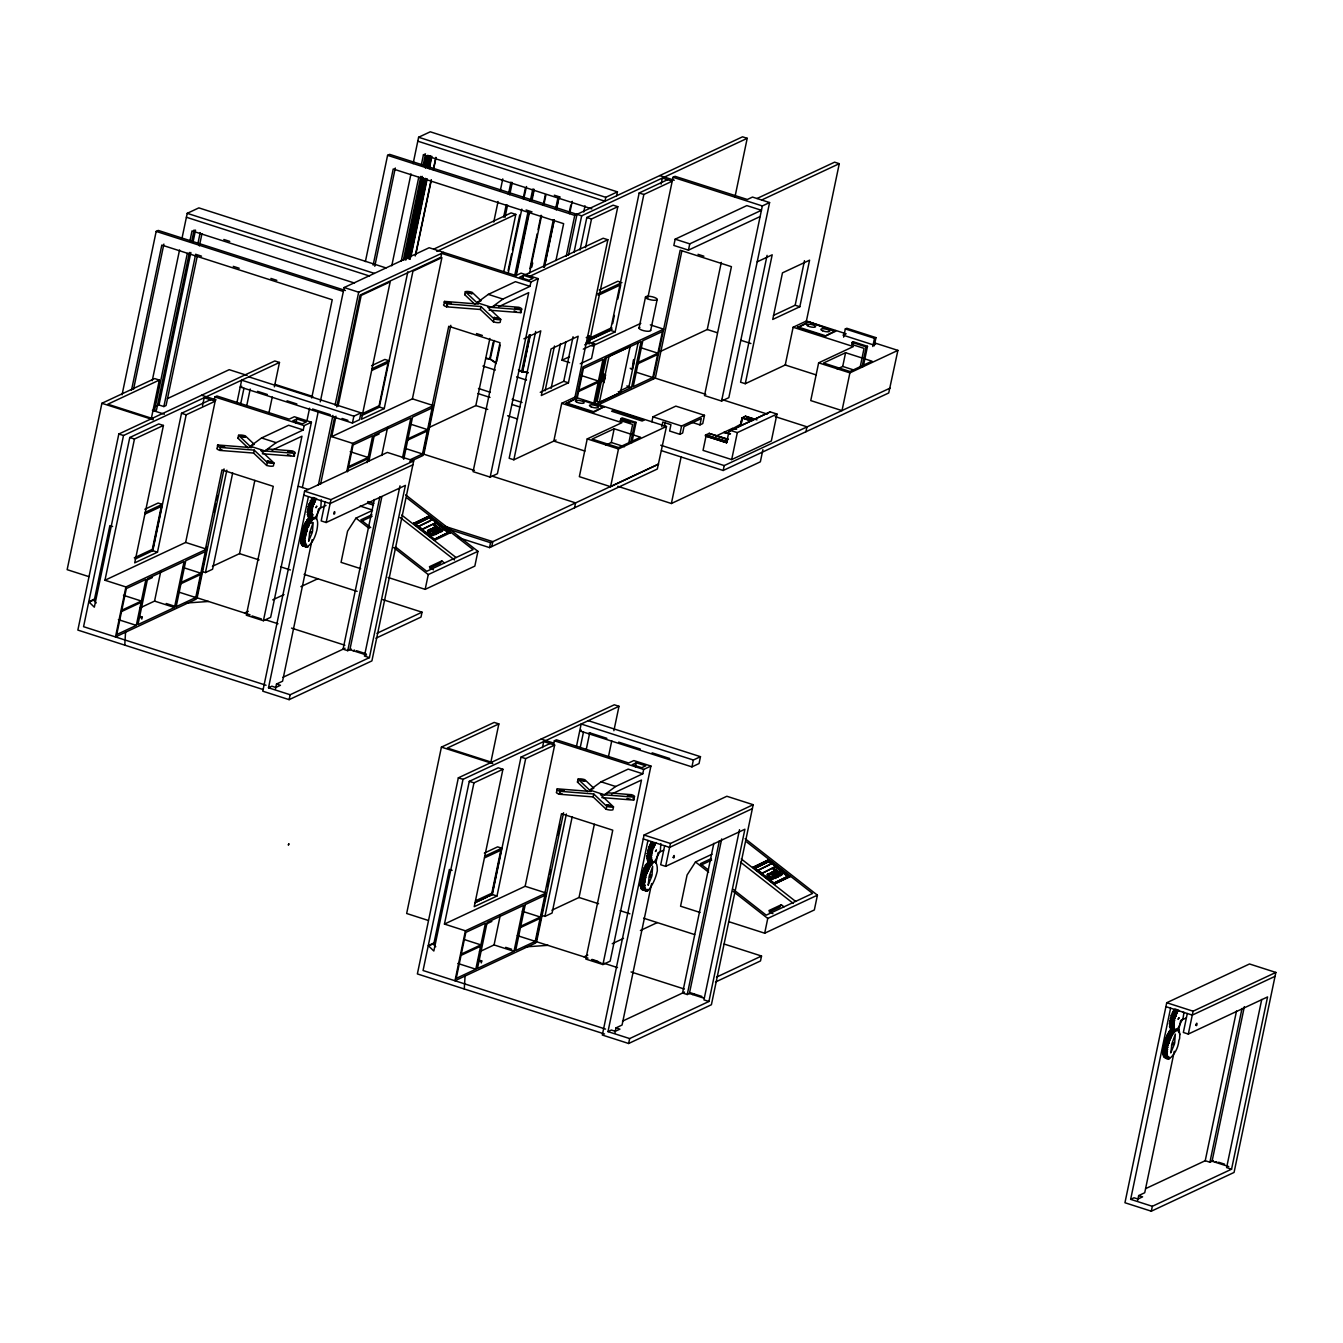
<?xml version="1.0" encoding="UTF-8"?>
<svg xmlns="http://www.w3.org/2000/svg" width="1343" height="1343" viewBox="0 0 1343 1343"><rect width="100%" height="100%" fill="white"/><g stroke="black" fill="none" stroke-linecap="round" stroke-linejoin="round"><path stroke-width="1.5" d="M305.667 523.703C301.621 519.204 320.641 526.809 306.959 519.926L306.456 522.326L305.885 521.621M303.048 529.965L300.597 538.929L304.341 540.138L306.792 531.173L302.662 528.924L304.743 523.77L309.175 525.298L309.629 522.83M645.16 867.544C644.674 863.549 651.708 866.319 648.904 868.703C643.482 869.039 643.146 866.101 648.904 868.703M1167.42 1051.267L1163.676 1050.058L1162.753 1052.576L1166.496 1053.768L1167.218 1046.617L1168.947 1042.722L1164.817 1040.472L1168.057 1033.17L1172.355 1035.084M1166.798 1035.554L1171.348 1036.846L1171.684 1034.58M308.269 512.606L307.396 514.638C322.438 515.964 302.679 512.825 308.319 510.558L308.302 506.563L311.492 500.335C310.451 495.047 316.998 502.5 316.562 498.656L312.818 497.464M309.713 503.256L313.893 504.431L315.538 499.395M651.506 857.086C644.741 852.016 647.444 863.532 651.053 858.647C653.588 855.81 643.935 858.227 647.83 854.4L648.669 847.618L651.288 842.027L652.161 842.363M649.223 847.097L653.386 848.256L656.056 842.497M1170.441 1024.155L1169.585 1026.371L1173.329 1027.563L1174.168 1024.793L1169.501 1023.853L1171.415 1015.073L1173.95 1009.735L1174.47 1010.557M1171.885 1014.804L1176.048 1015.98L1176.35 1013.428L1177.693 1010.943L1178.55 1011.279L1178.718 1010.221L1174.974 1009.013M640.091 884.869L641.064 884.063L644.808 885.272L643.834 886.061L640.091 884.869L640.812 877.701L642.239 872.514L646.906 873.286L648.686 869.139M640.074 884.668C645.412 888.159 646.285 881.612 640.124 882.552M309.528 518.751L309.461 517.105L308.756 519.338C316.797 520.715 314.766 515.359 317.015 519.741C317.821 521.487 317.938 524.76 316.881 530.166C313.859 542.673 308.739 546.081 306.254 547.071C301.856 544.872 300.043 543.076 305.499 546.467L306.489 544.754L306.254 547.071M1171.684 1030.316C1170.844 1025.313 1176.586 1033.455 1175.981 1030.249C1176.938 1027.664 1175.981 1033.489 1177.509 1028.889C1176.753 1034.295 1179.758 1025.867 1178.65 1032.112C1180.581 1029.779 1178.432 1035 1180.262 1034.076C1178.919 1036.846 1180.547 1037.4 1178.885 1040.456C1177.912 1051.317 1171.297 1057.21 1169.333 1058.771L1164.599 1057.377L1164.918 1055.111L1163.928 1056.823C1171.247 1063.303 1169.434 1053.667 1167.671 1058.015L1163.861 1056.74L1164.465 1054.54M303.686 526.154L308.252 527.295L309.175 525.298M643.163 872.077L644.136 867.847M1166.278 1037.551L1170.408 1038.861L1171.348 1036.846M310.569 532.667L311.475 531.778M643.851 883.979L644.875 881.612L640.359 880.202M1163.676 1050.058C1162.92 1049.118 1163.592 1044.518 1165.204 1041.513M1173.832 1043.393L1172.875 1044.77L1173.346 1043.075M311.072 513.731L312.147 511.079L307.614 509.803M650.583 857.573L651.64 854.92L647.158 853.393M1173.245 1025.28L1174.302 1022.627L1169.82 1021.1M649.173 860.611L649.24 862.458M641.803 886.833L641.199 889.016L647.611 890.795C647.057 888.378 647.611 889.486 645.681 890.862C645.16 888.713 646.302 887.656 644.422 889.284C639.402 887.807 639.201 883.862 644.69 888.076L644.422 889.284M1165.59 1056.605L1165.506 1057.579L1166.043 1056.588M650.969 865.563L647.225 864.372L647.679 862.206C659.447 868.132 644.254 862.391 645.395 865.463M649.928 867.024L650.331 864.791M1169.249 1031.306C1179.07 1038.391 1168.376 1026.069 1168.611 1033.875M1172.573 1034.731L1172.993 1032.515M430.247 531.492C425.295 530.552 434.142 537.972 433.739 532.97L434.83 533.826L433.134 535.521A2.904 1.108 32.8 0 1 431.573 535.034L427.913 532.181A2.955 1.125 32.8 0 1 427.494 531.106L427.628 530.871A4.113 1.561 32.8 0 1 428.467 530.569L430.264 531.475C433.856 526.809 431.623 531.627 433.201 533.473A2.552 0.974 32.8 0 0 434.427 534.212L434.796 534.38A2.266 0.856 32.8 0 0 435.938 534.48L436.66 532.6C439.228 534.128 430.918 525.214 429.491 530.25L430.465 531.022M434.83 533.826L433.671 534.699A2.904 1.108 32.8 0 1 432.093 534.229L428.434 531.358A2.955 1.125 32.8 0 1 428.031 530.3L428.148 530.049A4.113 1.561 32.8 0 1 428.988 529.763L431.456 529.545L437.247 533.658L437.768 532.852M774.34 877.65L772.645 879.363A2.904 1.108 32.8 0 1 771.067 878.876L767.407 876.022A2.955 1.125 32.8 0 1 767.004 874.948L767.122 874.713A4.113 1.561 32.8 0 1 767.978 874.411L770.278 874.511L768.498 873.605A4.113 1.561 32.8 0 0 767.659 873.89L767.541 874.142A2.955 1.125 32.8 0 0 767.944 875.2L772.04 878.641L773.249 876.811L774.911 877.382L773.232 875.384L772.611 876.425L774.424 877.6L773.182 878.54A2.904 1.108 32.8 0 1 771.604 878.07C764.285 875.837 773.753 869.29 772.712 877.298A2.552 0.974 32.8 0 0 773.921 878.053L774.307 878.221A2.266 0.856 32.8 0 0 775.448 878.322L776.17 876.442C774.861 866.554 762.505 878.087 773.215 876.828M310.753 532.718L310.871 531.66M308.235 506.815L311.979 508.007L312.147 511.079M642.508 888.814C641.753 887.689 640.258 889.1 646.688 891.047M312.751 519.472L308.168 518.364L307.715 520.53L311.458 521.739C312.298 517.173 313.171 523.216 308.756 519.338M1170.055 1031.004L1169.871 1032.079L1173.614 1033.287L1174.185 1030.988L1170.324 1029.913L1170.055 1031.004L1173.799 1032.196M644.875 881.612L645.211 879.497L641.064 878.238M309.125 516.652L308.638 517.491L308.772 516.4L312.516 517.592C313.439 518.314 316.041 518.096 317.653 513.043L320.843 506.815L321.346 499.781M648.635 860.494L648.149 861.333L648.266 860.225L652.01 861.434C655.35 861.837 657.449 862.021 657.331 870.835C655.099 881.025 650.499 888.277 647.611 890.795M1174.554 1030.249L1170.727 1028.99L1170.928 1027.949L1174.672 1029.141C1175.595 1029.863 1178.214 1029.645 1179.809 1024.591L1183.065 1018.112L1183.972 1012.404L1183.032 1012.32M151.239 418.915L159.347 380.069L154.68 378.575L101.9 403.286L67.15 569.667L88.873 576.634M122.045 394.808L156.174 231.399L158.256 230.425L345.42 290.491M274.375 386.868L279.478 362.459L274.795 360.965L118.822 434.007L77.86 630.085L263.043 689.513M131.463 390.343L161.815 245.064L332.225 299.741L311.71 397.964M279.478 362.459L123.506 435.501L83.568 626.694L266.048 685.249M133.528 389.386L163.88 244.09M163.426 425.446L134.451 439.01L104.955 580.243L185.653 542.438L215.149 401.221L186.173 414.786L157.484 552.174L134.72 562.835L163.426 425.446L158.743 423.952L129.767 437.516L94.329 607.187L88.772 601.782L94.396 599.146M152.246 380.657L179.559 249.932M182.128 237.677L187.214 213.336L198.865 207.88L386.029 267.928M187.315 253.424L154.411 410.992L156.476 410.018L189.397 252.45M189.883 241.152L192.015 230.912L354.518 283.054M191.529 242.227L194.097 229.938M190.857 252.467L158.994 404.998L156.023 406.392M192.989 242.294L195.541 230.089M206.604 549.169L125.906 586.958L115.481 636.935L196.179 599.129L206.604 549.169L185.653 542.438M157.886 404.646L163.863 406.56L195.49 255.136M198.059 242.848L200.191 232.624M197.27 256.144L166.062 405.536L163.863 406.56M199.402 245.92L201.97 233.648M124.765 645.144L125.57 631.999M136.298 625.385L145.917 579.387L126.343 588.553L116.723 634.551L136.298 625.385L118.369 619.627M152.498 550.915L162.234 504.347L158.105 503.037L144.843 509.249M135.156 559.041L152.8 550.68L181.506 413.291L210.465 399.727M141.804 619.106L142.224 617.125L138.749 616.001M139.957 607.943L154.563 601.093L160.824 571.111M202.508 405.855L204.203 397.713L215.149 401.221M214.041 400.869L214.863 396.94L216.928 395.984L289.165 419.15L294.335 416.733L311.408 422.222L270.648 617.327L263.413 620.718L246.323 615.228L273.267 486.334L221.981 469.882L205.311 549.673M174.489 607.489L184.092 561.508L147.596 578.598L137.976 624.596L174.489 607.489L154.563 601.093M176.168 606.7L185.77 560.719L205.361 551.553L195.742 597.534L176.168 606.7L166.196 603.511M248.086 447.857L237.929 438.238L238.55 435.3L251.594 447.655L217.851 444.986L217.23 447.941A5.221 1.461 11.8 0 0 219.849 450.409L253.592 453.061L266.636 465.417A5.221 1.461 11.8 0 0 273.384 465.954L274.006 463.016L260.945 450.66L294.688 453.33L294.083 456.267L262.321 453.749M219.849 450.409L220.47 447.471A5.221 1.461 11.8 0 1 217.851 444.986M205.983 550.882L206.839 546.786M214.125 511.968L215.837 503.776M216.693 499.68L217.549 495.584M236.788 403.42L241.656 380.17L353.864 416.179L360.982 412.838L359.538 419.704L352.42 423.045L240.212 387.036L241.807 386.297M224.063 468.908L197.136 597.803L195.054 598.777M201.719 571.363L205.462 572.554L226.849 470.151M240.531 404.612L243.956 388.228M232.675 472.971L212.58 569.231L205.462 572.554M246.793 405.385L250.218 389M253.592 453.061L254.196 450.123L220.47 447.471M212.446 566.326L239.541 553.635L254.834 480.425M268.852 413.308L272.26 397.041M266.636 465.417L267.257 462.479L254.196 450.123M295.947 423.062L296.803 418.949L306.254 421.987L302.242 423.868L292.791 420.829L296.803 418.949M263.413 620.718L301.957 436.223L272.075 450.224M303.266 429.945L288.661 425.261L261.549 437.969L250.268 446.245L264.873 450.929L276.138 442.653L303.266 429.945L304.173 425.613L311.408 422.222M307.01 420.477L309.578 408.205M302.376 487.543L318.173 411.965M320.289 401.826L344.161 287.536L429.156 247.733L515.913 275.567L521.084 273.149L538.174 278.622L497.414 473.726L490.161 477.118L473.089 471.645L500.016 342.734L448.747 326.282L431.64 408.138M304.576 491.185L262.792 691.192L289.131 699.653L371.91 660.89L413.694 460.884L387.338 452.423L304.576 491.185L330.915 499.646L413.694 460.884M325.14 501.963L321.178 520.916L326.148 522.511L405.385 485.394L369.409 657.634L290.155 694.751L268.499 687.784L308.437 496.608M275.483 688.942L276.507 684.04L282.567 681.203L312.113 539.718M318.341 485.243L332.93 415.423M335.078 405.15L358.682 292.203L443.677 252.383M365.397 261.549L387.59 155.335L389.655 154.361L581.67 215.837L747.212 138.312L734.89 197.303M320.574 484.219L334.608 417.102M336.724 406.929L360.092 295.074L440.974 257.184L441.612 253.357L530.921 282.013L538.174 278.622M409.783 461.69L422.927 455.546L433.369 405.586L352.672 443.375L331.704 436.643L335.985 416.179M338.117 405.939L361.2 295.426L390.175 281.862L361.468 419.251L384.232 408.591L412.939 271.202L441.897 257.638L412.402 398.854L331.704 436.643M316.394 519.221L318.543 508.963L325.996 505.472M373.136 265.159L393.23 168.983L563.64 223.677L555.952 260.508M374.781 266.25L395.295 168.009M289.131 699.653L290.155 694.751M326.148 522.511L330.915 499.646M352.42 423.045L353.864 416.179M346.813 471.359L352.672 443.375M347.484 471.796L353.091 444.969L372.666 435.804L367.059 462.63M391.77 265.78L410.975 173.868M413.107 163.645L418.613 137.255L430.264 131.799L617.444 191.864L616.622 195.776M401.204 261.247L418.731 177.343M421.299 165.071L423.431 154.831L425.513 153.874M403.269 260.273L420.812 176.386M422.944 166.146L425.076 155.922M404.847 259.77L422.273 176.386M424.405 166.213L426.52 156.04M405.871 260.072L423.028 177.931M425.177 167.674L427.745 155.352M406.644 258.125L423.381 178.048M425.513 167.774L428.098 155.452M408.054 258.578L424.791 178.501M427.359 166.179L429.508 155.922M408.406 258.695L425.127 178.619M427.712 166.297L429.844 156.023M408.86 258.477L425.597 178.401M427.745 168.127L430.314 155.805M409.783 259.132L426.503 179.055M429.088 166.733L431.237 156.459M409.984 259.199L426.721 179.123M429.29 166.801L431.439 156.527M379.263 407.332L407.836 271.756M410.874 256.933L427.175 178.904M429.307 168.647L431.892 156.325M368.922 461.002L374.344 435.014L410.857 417.925L402.497 457.913M415.239 255.993L431.12 180.012M433.269 169.738L435.837 157.433M415.877 253.995L431.321 180.08M433.47 169.806L436.039 157.5M381.731 455.512L387.573 427.51M374.328 499.495L343.069 649.173L347.736 650.683L351.262 649.038M347.736 650.683L379.868 496.893M381.765 497.128L349.885 649.676L366.605 655.031M403.723 459.289L412.536 417.136L432.11 407.97L422.508 453.951L410.051 459.793M399.996 485.847L364.44 656.039L369.409 657.634M474.834 304.257L464.678 294.654L465.299 291.716L478.343 304.072L444.6 301.403L443.996 304.341A5.221 1.461 11.8 0 0 446.598 306.825L480.341 309.478L493.401 321.833A5.221 1.461 11.8 0 0 500.15 322.37L500.754 319.416L487.71 307.077L521.453 309.729L520.832 312.667L489.07 310.166M446.598 306.825L447.219 303.871A5.221 1.461 11.8 0 1 444.6 301.403M450.812 325.325L423.884 454.219L421.82 455.193M493.754 222.031L498.052 201.484M500.184 191.226L502.769 178.904M480.341 309.478L480.962 306.54L447.219 303.871M388.009 577.44L425.177 589.359L428.266 574.586L477.923 551.335L405.653 494.862M503.675 216.962L506.261 204.64M508.409 194.382L510.978 182.06M382.688 599.582L422.021 612.19L420.997 617.092L375.939 638.194M504.985 217.381L507.57 205.059M509.719 194.802L512.287 182.48M428.618 427.695L475.842 405.569L489.876 338.453M493.401 321.833L494.006 318.895L480.962 306.54M503.894 271.336L515.796 214.393L511.112 212.882L433.99 249.009M495.584 362.526L489.708 358.766L493.133 342.331M508.141 270.463L511.582 254.028M512.438 249.932L519.724 215.014M523.166 198.596L525.314 188.322M496.322 363.584L490.229 359.135L494.358 340.534M508.242 272.898L521.806 209.122M523.686 198.982L526.523 186.526M496.742 361.536L500.184 345.117M514.755 275.298L528.068 211.64M530.2 201.366L532.785 189.061M515.712 275.416L529.008 211.758M531.156 201.484L533.725 189.162M516.232 275.768L529.528 212.11M532.113 199.788L534.245 189.531M522.696 279.462L523.552 275.365L533.003 278.387L528.991 280.267L519.54 277.246L523.552 275.365M529.897 268.684L537.2 233.766M538.056 229.67L541.061 215.283M543.193 205.026L545.342 194.752M529.595 273.082L541.598 215.585M543.747 205.328L545.896 195.054M531.828 267.106L532.701 262.993M490.161 477.118L528.706 292.64L498.824 306.624M530.015 286.361L515.427 281.677L488.298 294.386L477.034 302.662L491.622 307.346L502.903 299.069L530.015 286.361L530.921 282.013M477.923 551.335L474.834 566.108L425.177 589.359M490.749 762.74L498.857 723.911L494.174 722.416L441.411 747.128L406.66 913.492L428.367 920.475M528.286 372.733L521.604 371.709L529.31 334.743M543.479 266.988L553.333 219.748M555.482 209.491L558.067 197.169M522.343 371.944L530.065 334.978M544.217 267.223L554.088 220M556.237 209.726L558.806 197.404M528.168 372.531L522.595 371.826L530.317 334.877M544.469 267.106L554.34 219.883M556.472 209.609L559.057 197.287M457.678 537.385L489.54 547.608L490.564 542.706L658.339 464.124M535.672 331.436L509.165 458.282L513.849 459.793L556.069 440.017M491.773 546.551L492.797 541.649L445.171 526.372M513.849 459.793L540.776 330.882L523.921 338.789M569.063 213.319L570.775 205.11M569.65 213.638L572.219 201.316M566.226 256.244L574.754 215.384L742.528 136.818L747.212 138.312M613.885 730.71L618.989 706.3L614.305 704.79L458.332 777.849L417.371 973.927L604.535 1033.992M568.458 255.187L576.986 214.343M618.989 706.3L463.016 779.343L423.062 970.519L605.559 1029.091M545.124 390.746L554.474 346.007M574.015 252.45L581.67 215.837M583.735 211.976L585.028 205.815M551.134 388.345L560.484 343.59M580.025 250.033L586.824 217.499L613.13 205.177L617.814 206.688L589.107 344.06M502.92 769.287L473.961 782.851L444.449 924.068L525.147 886.279L554.659 745.063L525.684 758.627L496.994 896.016L474.23 906.676L502.92 769.287L498.253 767.793L469.278 781.357L433.839 951.029L428.266 945.623L433.907 942.987M569.633 362.66L562.012 360.209L565.856 341.793M585.514 247.649L591.508 218.993L617.814 206.688M540.255 392.307L563.758 381.311L573.058 336.757M489.54 547.608L657.315 469.026L666.481 426.47L574.972 397.108L561.71 403.32L553.82 441.075L584.91 451.047M617.444 191.864L605.777 197.32L604.971 201.232L417.807 141.183M568.425 382.805L578.161 336.237L551.05 348.928L541.33 395.497L568.425 382.805L563.758 381.311M566.108 403.706L577.037 397.881L566.108 403.706L593.354 412.435L604.266 406.627L593.505 411.663L566.276 402.917M574.821 397.881L607.859 239.742L603.175 238.248L525.583 274.593M584.692 344.866L587.798 343.405L589.308 336.153L587.63 335.616M576.281 398.921L582.963 366.941L663.66 329.153L650.331 324.872M546.114 893.011L465.417 930.8L454.975 980.759L535.672 942.971L546.114 893.011L525.147 886.279M577.389 397.276L583.399 368.536L602.973 359.37L593.757 403.437M587.865 341.693L594.596 343.842L591.541 358.463L580.243 363.752M464.275 988.985L465.081 975.841M475.808 969.21L485.427 923.229L465.836 932.395L456.234 978.392L475.808 969.21L457.879 963.451M484.336 853.09L497.615 846.862L501.745 848.188L492.008 894.757L489.104 896.117M561.71 403.32L621.96 422.659L587.227 438.909L579.353 476.664L610.595 486.686L658.59 464.208M475.237 902.513L492.31 894.505L521 757.133L549.975 743.569M588.15 340.82L610.477 330.361L639.167 192.989L667.521 179.71M612.677 323.613L614.372 315.437M617.797 299.069L620.785 284.75L598.155 295.359M574.552 507.788L575.576 502.886L492.26 476.161M606.365 357.54L597.165 401.523L599.431 402.262L620.533 392.374L630.152 346.393L609.034 356.264L599.431 402.262M602.99 377.736L603.813 373.807L602.184 381.647M481.314 962.948L481.734 960.95L478.259 959.842M590.97 343.187L615.161 331.872L643.851 194.483L672.205 181.204L662.368 178.048L661.092 184.142M479.468 951.784L494.073 944.935L500.335 914.952M542.438 747.648L543.714 741.554L554.659 745.063M605.794 445.087L611.3 442.502L614.171 428.786L640.561 437.247L630.119 442.132L631.848 442.686L666.481 426.47M639.016 328.078L645.496 297.088M614.171 428.786L592.145 439.094L618.535 447.555L628.826 442.754L632.637 424.455L620.298 420.493L622.01 417.874L636.078 422.39L631.848 442.686M553.551 744.71L554.357 740.782L556.438 739.808L628.675 762.992L633.846 760.574L650.919 766.047L610.158 961.152L602.923 964.543L585.833 959.07L612.761 830.175L561.492 813.724L544.402 895.563M632.318 368.922C634.484 345.604 634.769 373.874 630.203 368.234M638.143 342.65L628.96 386.65L620.097 390.796M647.83 297.861L673.028 177.276L675.093 176.319L747.329 199.486L752.5 197.068L769.589 202.558L728.829 397.662L721.577 401.053L704.504 395.564L731.431 266.669L680.162 250.218L653.235 379.112M610.595 486.686L618.485 448.948L630.538 443.291L634.786 422.995L636.078 422.39M631.546 387.472L641.148 341.491L604.652 358.581L595.033 404.579L631.546 387.472L626.845 385.961M514 951.331L523.602 905.35L487.106 922.44L477.487 968.437L514 951.331L494.073 944.935M650.683 330.428L657.163 299.439M587.579 791.698L577.44 782.079L578.044 779.141L591.105 791.497L557.362 788.828L556.741 791.782A5.221 1.461 11.8 0 0 559.36 794.25L593.102 796.903L606.146 809.258A5.221 1.461 11.8 0 0 612.895 809.795L613.516 806.858L600.455 794.502L634.198 797.154L633.594 800.109L601.832 797.591M675.16 239.172L689.765 243.855L761.431 210.28L746.842 205.597L675.16 239.172L673.85 245.45L688.455 250.134L760.121 216.559M559.36 794.25L559.964 791.312A5.221 1.461 11.8 0 1 557.362 788.828M652.799 377.517L662.418 331.536L642.827 340.702L633.224 386.683L652.799 377.517L636.851 372.397M547.205 886.514L548.918 878.322M549.774 874.243L550.63 870.146M557.899 835.329L560.048 825.089M576.298 747.262L581.166 724.011L693.357 760.02L700.475 756.68L699.048 763.546L691.93 766.887L579.723 730.877L581.318 730.139M563.556 812.75L536.629 941.644L534.564 942.618M681.791 251.292L655.3 378.138L598.827 404.596M541.212 915.187L544.956 916.396L566.36 813.992M580.042 748.454L583.466 732.069M651.892 421.803L652.933 416.834L675.831 406.123L704.487 415.306L702.758 423.582L699.972 424.892L691.427 422.155M688.455 250.134L689.765 243.855M572.185 816.813L552.074 913.055L544.956 916.396M586.303 749.226L589.728 732.842M661.78 426.805L662.77 422.055L670.946 424.69L669.62 431.019L679.86 434.309L682.664 433L683.99 426.654L701.281 418.563L699.972 424.892M664.248 427.091L665.238 422.34M593.102 796.903L593.707 793.965L559.964 791.312M551.956 910.168L579.034 897.477L594.345 824.266M608.362 757.15L611.753 740.866M679.86 434.309L681.589 426.033L704.487 415.306M606.146 809.258L606.767 806.32L593.707 793.965M660.034 351.631L707.257 329.505L721.292 262.389M617.797 486.3L671.382 503.507L681.136 456.838M635.44 766.887L636.313 762.79L645.765 765.812L641.753 767.692L632.284 764.671L636.313 762.79M705.293 435.804L705.881 434.763L726.865 441.494L726.597 442.77L705.612 436.039L726.529 442.619M706.015 436.173L703.044 450.375L731.683 459.575L771.335 441.008L776.959 414.047L770.227 411.881L730.592 430.448L728.98 431.405L726.597 442.77M602.923 964.543L641.467 780.065L611.585 794.049M642.777 773.786L628.171 769.103L601.043 781.811L589.778 790.087L604.384 794.771L615.648 786.494L642.777 773.786L643.683 769.438L650.919 766.047M721.577 401.053L762.337 205.949L769.589 202.558M644.086 835.027L602.302 1035.033L628.642 1043.494L711.404 1004.732L753.188 804.709L726.848 796.265L644.086 835.027L670.426 843.471L753.188 804.709M767.088 255.355L740.581 382.218L745.264 383.712L785.655 364.792M661.461 450.677L723.189 470.486L724.213 465.585L890.006 388.144M664.651 845.805L660.689 864.758L665.641 866.353L744.895 829.235L708.919 1001.475L629.666 1038.575L607.993 1031.625L647.947 840.449M745.264 383.712L772.191 254.817L757.2 261.835M731.683 459.575L737.324 432.614L776.959 414.047M645.211 879.497L645.681 877.281L641.601 875.837M740.379 424.959L742.175 417.774L751.711 420.829M740.513 425.093L742.175 417.774M741.118 424.657L741.924 420.795M614.976 1032.784L616.001 1027.882L622.061 1025.045L651.624 883.56M756.982 419.872L745.55 416.196L742.024 418.596M655.904 863.062L658.053 852.805L663.643 850.186M628.642 1043.494L629.666 1038.575M665.641 866.353L670.426 843.471M691.93 766.887L693.357 760.02M762.908 449.653L760.356 461.824L671.382 503.507M773.484 315.387L795.174 305.23L804.474 260.693M846.174 333.803L806.388 321.027L793.125 327.239L785.235 364.994L816.326 374.966M799.84 306.741L809.577 260.173L782.465 272.864L772.745 319.433L799.84 306.741L795.174 305.23M797.524 327.625L808.452 321.8L835.514 331.335L824.753 336.371L797.524 327.625L806.488 323.428M806.236 321.816L839.274 163.678L834.591 162.167L756.999 198.512M808.452 321.8L835.514 331.335M713.838 843.337L682.563 993.014L687.247 994.525L690.772 992.863L701.902 996.439M793.125 327.239L853.359 346.578L818.642 362.845L810.752 400.583L842.011 410.605L849.901 372.867L861.954 367.227L866.185 346.93L867.494 346.326L863.264 366.605L861.535 366.068M687.247 994.525L719.378 840.735M824.753 336.371L835.682 330.546M805.951 431.724L806.975 426.822L775.247 416.632M721.695 838.939L689.395 993.501L704.185 998.252M739.506 829.689L703.95 999.88L708.919 1001.475M843.605 337.143L845.318 328.951L846.795 328.263L875.972 337.63L874.259 345.822M837.209 369.006L842.716 366.438L845.586 352.705L871.976 361.183L863.28 365.246M867.494 346.326L853.426 341.81L852.117 342.415L851.697 344.412L864.053 348.374L860.242 366.673L849.951 371.491L823.561 363.013L845.586 352.705M853.006 343.808L853.426 341.81M872.782 346.511L874.494 338.318L875.972 337.63M729.467 921.902L764.687 933.2L767.76 918.427L817.417 895.177L745.147 838.704M724.162 944.045L761.531 956.031L760.507 960.933L715.45 982.035M874.024 342.734L897.896 350.389L888.73 392.962L723.189 470.486M817.417 895.177L814.345 909.95L764.687 933.2M1166.731 1002.734L1124.947 1202.74L1151.304 1211.201L1234.066 1172.439L1275.85 972.433L1249.51 963.972L1166.731 1002.734L1193.088 1011.195L1275.85 972.433M1187.296 1013.512L1183.351 1032.465L1188.303 1034.06L1267.557 996.942L1231.565 1169.182L1152.328 1206.299L1130.655 1199.349L1170.592 1008.157M1137.639 1200.491L1138.663 1195.589L1144.723 1192.752L1174.286 1051.267M1178.566 1030.769L1180.715 1020.512L1186.289 1017.91M1151.304 1211.201L1152.328 1206.299M1188.303 1034.06L1193.088 1011.195M1145.629 1188.639L1205.225 1160.721L1236.5 1011.044M1205.225 1160.721L1209.909 1162.232L1242.023 1008.442M1244.357 1006.646L1212.057 1161.225L1228.761 1166.58M1261.732 999.461L1226.612 1167.587L1231.565 1169.182M651.64 854.92L651.489 851.848L647.746 850.656M1174.302 1022.627L1174.151 1019.555L1170.408 1018.363M301.688 545.191L302.293 542.992M305.499 546.467L305.935 543.999L304.911 545.443L301.117 544.116L301.789 541.867L305.583 543.193L304.911 545.443M1167.671 1058.015C1167.252 1055.43 1167.89 1054.893 1166.496 1053.768M648.266 863.18L649.206 861.551M660.857 843.605L660.353 850.656L657.163 856.884C655.266 860.997 652.95 864.288 651.54 863.28M1170.928 1030.887L1171.516 1028.755M1169.585 1026.371L1170.592 1025.347L1169.988 1027.949C1174.789 1024.692 1176.216 1034.765 1174.185 1030.988M645.345 877.029L646.906 873.286M1173.597 1043.578L1173.094 1044.669M311.979 508.007L313.456 504.464M651.489 851.848L652.967 848.306M1174.151 1019.555L1175.629 1016.013M433.353 528.538L433.403 528.319A2.451 0.94 32.8 0 1 433.789 528.118L435.333 528.101L434.36 529.914M312.516 517.592L312.617 516.216L311.61 517.71L307.866 516.518L308.135 515.309L311.878 516.518L312.164 514.99L311.173 516.014M652.01 861.434L652.127 860.057L651.12 861.551L647.326 860.242L647.93 857.623L646.923 858.647M1174.672 1029.141C1173.765 1029.107 1174.873 1026.824 1173.329 1027.563M311.878 516.518L311.61 517.71L308.37 515.863M650.667 859.856L651.674 858.832L651.12 861.551M306.792 531.173L307.429 527.346M1168.947 1042.722L1170.022 1038.76M650.465 875.804L650.062 876.71M436.324 527.413C447.42 530.586 435.703 532.466 436.693 526.439L434.192 524.492L433.671 525.314L436.156 527.262A3.408 1.293 32.8 0 0 434.847 527.463A2.938 1.125 32.8 0 0 434.964 528.336L439.396 531.895A2.401 0.923 32.8 0 0 440.689 532.197L441.629 530.3L442.72 530.535L434.192 524.492M301.755 541.716L300.782 542.807L301.587 540.574M640.258 886.481L641.064 884.063M644.808 885.272L644.69 888.076M1167.352 1055.783L1162.904 1054.205L1163.76 1052.123M429.072 530.653L430.767 530.67L429.71 529.813C427.275 531.576 433.755 535.672 433.722 532.986M1163.995 1053.55L1163.34 1055.783L1168.897 1057.73M430.499 531.005L432.95 530.938M301.554 540.239L300.58 541.028L301.503 538.896M304.341 540.138C307.027 539.584 302.293 545.124 300.58 540.826M305.667 523.669L304.743 523.77M650.281 875.737L651.103 875.183L650.096 876.895M732.506 428.585L736.585 429.273M302.511 545.862L302.998 544.973M1164.683 1057.411L1165.153 1056.538M1170.811 1029.057L1171.297 1028.201M650.381 875.502L650.566 876.811M372.548 510.374L355.979 518.129L347.568 531.173L341.055 562.364L360.629 568.643M413.426 523.552L429.189 515.93L450.341 532.953L428.988 516.249L413.426 523.552L434.779 540.239L450.56 532.617M429.626 517.542L415.037 524.71L429.626 517.542L448.579 532.348L433.99 539.533L448.579 532.348M429.307 518.029L432.026 520.144L432.547 519.338L417.74 526.825L430.23 520.983M422.239 529.125L421.719 529.931L436.525 522.444L422.239 529.125L418.261 526.02M433.671 525.314L434.696 524.257M434.461 529.008L438.976 532.281L438.439 533.104L432.177 528.84L433.94 527.514A2.451 0.94 32.8 0 1 434.309 527.312M432.177 528.84L433.201 527.782M436.66 532.6L436.475 533.658A2.266 0.856 32.8 0 1 435.317 533.557L433.118 532.583L434.259 530.72C439.446 533.557 431.674 533.053 434.259 530.72M437.365 530.049L435.804 528.219L437.499 527.077M433.487 530.116L432.597 531.073L433.739 532.651A2.552 0.974 32.8 0 0 434.947 533.406L435.854 531.979M436.139 533.423L437.264 533.087M437.952 533.339L438.976 532.281M438.305 530.72L440.151 531.341L440.823 529.662M434.779 540.239L413.627 523.216M441.108 531.123L442.216 530.77M441.696 531.576L442.72 530.535M444.483 563.002L441.813 560.921L440.353 563.187L429.71 568.173M712.042 854.215L695.489 861.954L687.079 875.015L680.565 906.206L700.123 912.485M752.936 867.377L768.7 859.772L789.852 876.794L774.29 884.08L752.936 867.377L768.7 859.772M769.136 861.383L754.548 868.552L769.136 861.383L788.089 876.19L773.501 883.358L761.229 873.773L776.019 866.285L772.057 863.18L757.251 870.667L769.74 864.825M772.057 863.18L771.52 863.985L768.817 861.87M773.702 868.333L776.204 870.281L775.666 871.103L773.182 869.156L773.702 868.333L782.23 874.377L781.206 875.418L781.139 874.142L782.23 874.377M773.182 869.156L774.206 868.098M774.81 871.943L774.391 872.933L778.47 876.123L777.95 876.945L771.688 872.681L773.434 871.338A2.451 0.94 32.8 0 1 773.82 871.154L774.307 872.749M761.229 873.773L776.019 866.285M771.688 872.681L772.712 871.624M773.82 871.154L773.299 871.96A2.451 0.94 32.8 0 0 772.913 872.161L772.896 872.681M773.232 875.384L773.769 874.562C779.041 877.483 771.167 876.895 773.769 874.562M776.472 871.725C787.065 878.356 770.597 873.336 776.993 870.919C787.938 877.768 771.839 872.144 776.993 870.919M775.633 877.264L776.774 876.929M776.254 877.734L777.278 876.694M773.501 883.358L788.089 876.19M777.446 877.18L778.47 876.123M774.29 884.08L790.07 876.459M783.993 906.844L781.324 904.746L779.847 907.029L769.22 912.015M306.959 519.926L311.24 522.007L307.497 520.815M304.324 542.219C306.842 539.617 303.031 545.98 305.499 542.908L301.134 541.582M1163.928 1053.265L1162.937 1054.356M732.657 428.635L740.262 424.522M640.678 888.076L644.925 888.663M308.42 513.798L307.429 514.822M647.679 862.206L648.031 863.415M1170.324 1029.913L1170.693 1031.122M730.038 433.957L723.81 432.412L730.508 433.739M1162.753 1052.576L1163.726 1051.787M768.582 874.494L769.774 875.317M308.252 512.036L307.329 512.522M647.762 855.877L646.839 856.364M1170.425 1023.584L1169.501 1024.071M772.98 873.957L772.091 874.914L773.249 876.492A2.552 0.974 32.8 0 0 774.458 877.248L774.827 877.399A2.266 0.856 32.8 0 0 775.969 877.499L776.17 876.442M301.503 538.509L300.597 538.929M770.227 411.881L728.98 431.405M159.347 380.069L107.826 404.209L152.817 418.647M436.777 251.393L515.796 214.393M167.455 398.602L229.217 369.678L247.129 375.419M530.267 276.087L607.859 239.742M477.034 302.662L481.063 300.782L472.048 292.254A5.221 1.461 11.8 0 0 465.299 291.716M491.622 307.346L495.701 305.432L518.834 307.262A5.221 1.461 11.8 0 1 521.453 309.729M371.591 365.665L384.87 359.437L388.983 360.763L371.91 368.754M371.81 370.45L388.06 362.828L379.079 405.771L362.845 413.392M761.666 200.006L839.274 163.678M250.268 446.245L254.297 444.365L245.299 435.837A5.221 1.461 11.8 0 0 238.55 435.3M599.163 290.004L617.814 281.258L620.55 282.148M597.685 293.932L621.927 282.584M264.873 450.929L268.953 449.032L292.086 450.845A5.221 1.461 11.8 0 1 294.688 453.33M145.162 512.354L162.234 504.347M145.061 514.033L161.294 506.429L152.33 549.371L134.283 557.815M361.905 415.457L379.549 407.08L384.232 408.591M373.908 436.425L379.079 434.007M586.203 337.613L589.308 336.153M589.191 338.302L611.82 327.692M589.829 339.628L612.207 329.153M583.298 349.13L594.596 343.842M562.012 360.209L569.516 356.701M592.028 346.158L640.829 323.31M348.559 466.625L368.15 457.459L350.204 451.701M408.003 438.792L427.578 429.626L409.649 423.868M348.29 467.968L367.864 458.802M407.735 440.118L427.309 430.952M89.427 602L95.051 599.364M147.159 580.008L152.33 577.591M412.872 464.796L330.093 503.558L303.753 495.114M578.867 390.192L598.441 381.026L580.512 375.268M638.311 362.358L657.885 353.192L639.939 347.434M578.581 391.535L598.172 382.369M638.026 363.701L657.6 354.518M121.81 610.209L141.384 601.043L123.455 595.285M181.255 582.375L200.829 573.209L182.883 567.451M121.525 611.552L141.116 602.386M180.969 583.718L200.543 574.552M140.73 617.814L142.224 617.125M371.877 514.705L360.847 519.859L370.735 527.581M361.116 521.437L372.145 516.266M620.298 420.493L621.591 419.872L630.421 422.709M244.577 613.029L248.321 611.266M272.73 599.851L283.994 594.58M300.882 586.656L317.771 578.749M845.116 334.189L843.051 335.162L873.554 344.95L875.619 343.976M745.55 416.196L741.84 417.975L751.526 421.148M441.813 560.921L429.391 566.729L433.403 569.868M863.264 366.605L897.896 350.389M716.004 436.072L732.573 428.316M282.97 677.308L345.05 648.249M376.963 633.292L422.021 612.19M268.499 687.784L271.857 686.206L275.802 687.482L280.435 685.299L276.507 684.04M353.175 650.717L354.535 650.079M498.857 723.911L447.337 748.034L492.327 762.471M589.778 790.087L593.807 788.207L584.793 779.679A5.221 1.461 11.8 0 0 578.044 779.141M604.384 794.771L608.463 792.857L631.596 794.687A5.221 1.461 11.8 0 1 634.198 797.154M484.672 856.179L501.745 848.188M484.554 857.875L500.805 850.27L491.84 893.213L475.59 900.817M474.667 902.882L487.308 896.973M428.921 945.841L434.561 943.189M486.653 923.85L491.84 921.432M752.365 808.637L669.603 847.399L643.263 838.939M461.32 954.05L480.895 944.884L464.947 939.764M520.765 926.217L540.339 917.051L522.393 911.293M461.035 955.393L480.609 946.227M520.48 927.56L540.054 918.377M480.24 961.655L481.734 960.95M711.387 858.53L700.358 863.7L708.584 870.13M700.626 865.261L711.656 860.108M584.071 956.871L587.831 955.108M612.24 943.693L623.505 938.404M640.393 930.498L657.281 922.591M781.324 904.746L768.901 910.571L772.913 913.71M622.481 1021.15L684.561 992.091M716.474 977.133L761.531 956.031M607.993 1031.625L611.367 1030.047L615.295 1031.306L619.929 1029.141L616.001 1027.882M692.669 994.559L694.046 993.921M1275.027 976.344L1192.265 1015.107L1165.925 1006.662M1130.655 1199.349L1134.029 1197.771L1137.957 1199.03L1142.591 1196.848L1138.663 1195.589M1209.909 1162.232L1213.417 1160.587M1215.331 1162.266L1216.708 1161.628M435.3 528.101L434.88 529.092M630.505 799.286L626.996 798.447M185.569 603.074L208.551 601.479M525.063 946.916L548.062 945.321M290.608 455.478L287.486 454.606M728.393 439.53L708.953 433.369L728.326 439.312M562.163 793.982L559.511 793.125M485.847 358.212L489.708 358.766M486.116 358.531L490.229 359.135M516.367 311.811L514.117 310.854M222.132 450.073L220.017 449.284M673.028 177.276L762.337 205.949M659.766 175.58L674.27 180.231M639.167 192.989L643.851 194.483M418.613 137.255L605.777 197.32M554.306 195.205L560.249 197.102M423.431 154.831L591.877 208.887M586.824 217.499L591.508 218.993M698.007 254.314L703.917 256.211M387.59 155.335L574.754 215.384M526.087 209.978L532.029 211.892M845.318 328.951L874.494 338.318M852.117 342.415L866.185 346.93M797.692 326.853L824.921 335.582M860.242 366.673L861.954 367.227M842.716 366.438L854.03 370.064M818.642 362.845L849.901 372.867M707.257 329.505L717.179 332.678M740.983 340.316L750.905 343.506M610.477 330.361L615.161 331.872M488.298 294.386L502.903 299.069M187.214 213.336L374.378 273.384M586.102 342.868L587.798 343.405M186.392 217.247L369.577 276.037M223.811 239.474L229.754 241.387M654.242 377.803L705.83 394.355M721.695 399.459L767.306 414.097M344.161 287.536L358.682 292.203M745.348 416.33L755.001 419.419M747.111 417.74L752.903 419.604M476.446 333.551L482.355 335.448M156.174 231.399L343.338 291.465M195.591 254.263L201.534 256.177M233.246 266.35L239.188 268.247M270.883 278.421L276.826 280.334M618.267 391.652L620.533 392.374M730.592 430.448L737.324 432.614M716.239 435.921L727.553 439.564M652.933 416.834L681.589 426.033M726.697 441.83L705.461 435.014L709.305 433.403M482.909 366.068L495.332 370.064M516.602 376.879L526.506 380.069M582.711 400.533L604.115 407.399M620.701 418.496L634.786 422.995M660.739 445.221L724.213 465.585M478.461 388.48L490.346 392.307M512.153 399.291L522.058 402.48M478.041 393.583L489.994 397.41M511.884 404.444L519.859 406.996M628.826 442.754L630.538 443.291M611.3 442.502L624.495 446.749M587.227 438.909L618.485 448.948M475.842 405.569L487.744 409.397M507.587 415.759L517.508 418.949M412.402 398.854L433.369 405.586M275.013 384.367L312.835 396.504M248.774 376.846L360.982 412.838M257.537 391.333L267.358 394.489M287.016 400.802L296.853 403.958M312.583 409.011L330.277 414.685M342.062 418.462L347.955 420.359M422.844 453.884L474.415 470.436M404.562 448.193L422.508 453.951M214.863 396.94L304.173 425.613M201.584 395.245L216.105 399.895M261.549 437.969L276.138 442.653M181.506 413.291L186.173 414.786M152.414 410.354L164.366 414.181M101.9 403.286L153.236 419.755M367.781 501.543L373.79 503.474M367.529 503.222L373.488 505.136M446.917 528.689L490.564 542.706M298.398 486.267L308.353 489.456M360.125 506.076L372.061 509.904M118.822 434.007L123.506 435.501M129.767 437.516L134.451 439.01M311.677 498.387L315.42 499.579M311.526 499.395L315.269 500.586M311.492 500.335L315.236 501.527M310.451 500.67L314.917 502.148M310.334 500.905L314.077 502.097M310.334 501.778L314.077 502.97M310.434 502.517L314.178 503.726M310.149 503.222L313.893 504.431M309.259 503.524L313.003 504.733M309.175 503.776L312.919 504.985M309.293 504.448L313.037 505.656M309.528 504.951L313.272 506.16M309.293 505.69L313.037 506.899M308.806 506.026L312.55 507.218M308.302 506.563L312.046 507.755M308.487 507.251L312.566 508.661M308.672 508.191L312.415 509.4M308.151 508.796L311.895 509.987M307.648 509.551L311.391 510.743M308.319 510.558L312.063 511.75M307.816 511.381L311.559 512.573M307.346 512.304L312.012 513.815M307.799 513.597L311.542 514.805M308.571 517.441L312.382 518.7M311.912 519.573L308.454 518.818M307.9 519.456L311.643 520.648M306.775 520.983L310.518 522.175M305.768 521.823L310.418 523.182M305.667 522.813L309.41 524.005M305.549 523.854L309.41 524.861M304.643 524.005L308.386 525.197M304.609 524.895L308.353 526.087M304.693 525.667L308.437 526.859M304.122 526.003L308.252 527.295M303.585 526.389L307.329 527.598M303.652 527.161L307.396 528.37M303.82 527.782L307.564 528.974M303.652 528.252L307.396 529.444M303.216 528.353L306.959 529.545M302.746 528.672L306.489 529.881M302.662 528.924L306.405 530.132M302.796 529.562L306.54 530.754M302.964 530.216L306.708 531.408M302.897 530.485L306.64 531.694M302.427 530.77L306.17 531.962M301.94 531.274L305.684 532.466M301.873 531.526L305.616 532.735M302.091 531.996L306.17 533.44M302.309 532.718L306.053 533.926M301.806 533.205L305.549 534.396M301.302 533.859L305.046 535.068M301.252 534.111L305.7 535.656M301.554 534.396L305.297 535.605M301.873 534.917L305.616 536.126M301.352 535.572L305.096 536.764M300.866 536.377L305.365 537.771M300.832 536.612L305.331 538.006M301.571 537.049L305.314 538.241M301.084 537.804L304.827 538.996M300.614 538.711L304.357 539.92M301.017 539.836L304.76 541.028M301.05 540.742L304.794 541.951M301.268 542.354L305.012 543.562M300.748 542.656L305.18 544.234M304.357 545.762L308.202 546.903M302.444 545.829L307.178 547.222M239.541 553.635L259.098 559.913M280.62 566.83L290.39 569.969M304.089 574.351L357.12 591.373M112.611 526.506L109.857 525.633L94.178 600.724L96.243 602.923M152.8 550.68L157.484 552.174M588.284 720.671L700.475 756.68M195.121 597.165L250.033 614.792M265.847 619.862L278.001 623.756M291.532 628.104L344.882 645.228M177.813 591.776L195.742 597.534M252.031 615.933L261.482 618.972M356.449 650.7L366.102 653.789M589.174 732.657L606.868 738.331M618.67 742.125L640.292 749.058M652.077 752.835L669.771 758.526M104.955 580.243L125.906 586.958M554.357 740.782L643.683 769.438M541.095 739.086L553.652 743.099M601.043 781.811L615.648 786.494M521 757.133L525.684 758.627M441.411 747.128L492.747 763.596M458.332 777.849L463.016 779.343M469.278 781.357L473.961 782.851M651.17 842.229L655.031 843.236M1173.832 1009.936L1177.693 1010.943M651.036 843.236L654.78 844.428M1173.698 1010.943L1177.442 1012.135M651.002 844.159L654.746 845.368M1173.664 1011.883L1177.408 1013.075M649.945 844.512L654.091 845.721M1172.607 1012.219L1176.753 1013.445M649.844 844.747L654.427 845.989M1172.506 1012.454L1177.072 1013.696M649.844 845.62L653.588 846.812M1172.489 1013.327L1176.233 1014.536M649.945 846.359L653.688 847.551M1172.59 1014.066L1176.334 1015.274M649.643 847.064L653.386 848.256M1172.305 1014.771L1176.048 1015.98M648.77 847.366L652.513 848.575M1171.415 1015.073L1175.159 1016.282M648.669 847.618L652.413 848.826M1171.331 1015.325L1175.075 1016.533M648.803 848.289L652.547 849.498M1171.449 1016.013L1175.192 1017.205M649.022 848.793L652.765 849.985M1171.684 1016.5L1175.427 1017.709M648.803 849.531L652.547 850.74M1171.449 1017.255L1175.192 1018.447M648.316 849.867L652.06 851.059M1170.962 1017.574L1174.705 1018.783M647.813 850.388L651.556 851.596M1170.475 1018.112L1174.218 1019.303M647.981 851.076L652.077 852.503M1170.643 1018.8L1174.739 1020.21M648.182 852.033L651.926 853.241M1170.827 1019.757L1174.571 1020.949M647.662 852.637L651.405 853.829M1170.307 1020.344L1174.051 1021.536M647.125 853.628L651.204 855.004M1169.77 1021.351L1173.866 1022.711M647.83 854.4L651.573 855.592M1170.492 1022.107L1174.235 1023.299M647.309 855.222L651.053 856.414M1169.971 1022.93L1173.715 1024.121M646.856 856.146L651.523 857.64M1169.501 1023.853L1174.185 1025.364M647.309 857.438L651.053 858.647M1169.971 1025.145L1173.715 1026.354M1170.072 1025.968L1173.816 1027.177M646.906 858.479L650.65 859.688M1169.568 1026.186L1173.312 1027.395M647.628 859.151L651.372 860.359M1170.29 1026.858L1174.034 1028.066M648.081 861.283L651.892 862.542M648.518 862.122L652.262 863.314M1171.163 1029.829L1174.907 1031.038M1170.626 1030.366L1174.37 1031.575M647.393 863.297L651.137 864.489M646.47 863.767L650.213 864.976M1169.132 1031.474L1173.245 1032.918M646.268 864.808L650.012 866.017M1168.93 1032.532L1172.674 1033.724M645.278 865.664L649.022 866.856M645.177 866.655L648.921 867.847M1167.822 1034.362L1171.566 1035.554M1167.822 1035.218L1171.566 1036.41M644.254 867.612L648.803 868.887M1166.916 1035.319L1171.449 1036.595M644.12 868.736L647.863 869.928M1166.782 1036.443L1170.525 1037.652M644.204 869.492L647.947 870.7M1166.866 1037.216L1170.609 1038.408M644.019 869.945L647.762 871.137M1166.664 1037.652L1170.408 1038.861M643.633 869.844L647.376 871.053M643.096 870.23L646.94 871.187M1165.758 1037.938L1169.585 1038.894M643.163 871.003L646.906 872.211M1165.808 1038.71L1169.552 1039.918M643.331 871.607L647.074 872.816M1165.993 1039.331L1169.736 1040.523M1165.808 1039.801L1169.552 1040.993M642.726 872.178L646.47 873.386M1165.371 1039.902L1169.115 1041.094M642.239 872.514L645.983 873.722M1164.901 1040.221L1168.645 1041.429M642.155 872.765L645.899 873.974M1164.817 1040.472L1168.561 1041.681M642.307 873.386L646.05 874.595M1164.969 1041.11L1168.712 1042.302M642.558 873.806L646.302 875.015M642.474 874.058L646.218 875.25M1165.12 1041.765L1168.863 1042.974M642.39 874.327L646.134 875.535M1165.053 1042.034L1168.796 1043.242M641.937 874.612L645.681 875.804M1164.599 1042.319L1168.343 1043.528M641.45 875.116L645.194 876.308M1164.096 1042.823L1167.839 1044.031M641.383 875.367L645.11 876.576M1164.028 1043.075L1167.772 1044.283M1164.263 1043.545L1168.007 1044.736M641.937 876.072L645.681 877.281M1164.599 1043.796L1168.343 1044.988M641.82 876.559L645.563 877.768M1164.482 1044.266L1168.225 1045.475M641.316 877.046L645.06 878.238M1163.978 1044.753L1167.705 1045.945M640.812 877.701L644.556 878.91M1163.474 1045.408L1167.218 1046.617M640.762 877.953L644.506 879.161M1163.424 1045.66L1167.168 1046.869M1163.726 1045.945L1167.856 1047.204M641.383 878.758L645.127 879.967M1164.028 1046.466L1167.772 1047.674M640.863 879.413L644.606 880.605M1163.508 1047.12L1167.252 1048.312M1163.021 1047.926L1167.52 1049.319M640.326 880.454L644.825 881.847M1162.988 1048.161L1167.487 1049.571M641.081 880.874L644.825 882.082M1163.743 1048.598L1167.487 1049.79M640.594 881.646L644.338 882.838M1163.239 1049.353L1166.983 1050.545M641.014 882.737L644.758 883.946M1163.676 1050.461L1167.42 1051.653M1162.769 1050.26L1166.933 1051.603M640.51 883.66L644.254 884.869M1163.172 1051.384L1166.916 1052.576M641.098 884.399L644.841 885.608M640.544 884.584L644.287 885.792M1163.206 1052.291L1166.949 1053.5M1162.736 1052.375L1166.479 1053.583M640.645 885.423L644.388 886.632M1163.29 1053.147L1167.033 1054.339M640.779 886.195L644.506 887.404M1167.571 1056.37L1163.34 1055.783L1167.856 1056.857M640.628 887.958L645.194 889.15M643.969 889.553L647.712 890.745M641.937 889.67L646.587 891.064M579.034 897.477L598.609 903.755M620.113 910.655L629.901 913.794M643.599 918.192L694.65 934.577M452.104 870.348L449.368 869.475L433.671 944.565L435.753 946.765M492.31 894.505L496.994 896.016M517.307 935.618L588.016 958.13M591.944 959.389L597.853 961.286M603.376 963.065L617.511 967.598M631.025 971.946L684.393 989.052M591.541 959.775L600.992 962.813M1218.621 1162.249L1224.564 1164.163M444.449 924.068L465.417 930.8M505.707 947.352L511.683 949.266M447.84 306.238L446.631 305.516M519.355 370.064L522.595 371.826M518.364 369.929L521.604 371.709M407.198 498.152L473.055 549.606L426.705 571.312L395.43 546.87M435.988 523.25L448.26 532.835M434.175 525.079L442.2 531.341M436.962 527.883L440.286 530.485M432.715 528.017L438.473 532.516M432.681 528.605L433.537 529.276M433.722 531.543L435.333 532.785M430.012 529.444L431.002 530.216M433.218 533.792L434.309 534.632M415.356 524.223L434.309 539.047M401.758 515.108L456.083 557.546M400.197 517.542L454.522 559.981M355.979 518.129L369.124 528.387M393.768 547.642L428.266 574.586M746.708 841.994L812.565 893.448L766.215 915.154L733.278 889.419M768.498 860.091L789.852 876.794M775.499 867.091L787.77 876.677M773.669 868.921L780.098 873.94M772.208 871.859L777.983 876.358M772.191 872.446L773.048 873.118M773.87 873.739L777.95 876.945M776.758 877.499C774.105 872.514 765.544 873.269 772.46 874.78M769.522 873.286L770.496 874.041M772.729 877.617L773.82 878.473M757.771 869.861L761.75 872.967M754.85 868.065L773.803 882.871M753.138 867.058L774.508 883.744M741.269 858.932L795.593 901.388M740.547 862.206L793.26 903.403M695.489 861.954L708.634 872.228M733.278 891.483L767.76 918.427M781.139 874.142L780.719 875.216A2.401 0.923 32.8 0 1 779.427 874.914L774.995 871.355A2.938 1.125 32.8 0 1 774.877 870.482A3.408 1.293 32.8 0 1 776.204 870.281M780.619 874.965L780.182 876.039A2.401 0.923 32.8 0 1 778.906 875.737L774.475 872.178A2.938 1.125 32.8 0 1 774.357 871.305A3.408 1.293 32.8 0 1 775.666 871.103M441.629 530.3L441.209 531.375A2.401 0.923 32.8 0 1 439.933 531.073L435.485 527.53A2.938 1.125 32.8 0 1 435.367 526.641A3.408 1.293 32.8 0 1 436.693 526.439M613.516 806.858A5.221 1.461 11.8 0 1 606.767 806.32M577.44 782.079A5.221 1.461 11.8 0 1 578.128 781.878M633.04 798.514A5.221 1.461 11.8 0 1 633.594 800.109M500.754 319.416A5.221 1.461 11.8 0 1 494.006 318.895M464.678 294.654A5.221 1.461 11.8 0 1 465.383 294.453M520.278 311.089A5.221 1.461 11.8 0 1 520.832 312.667M274.006 463.016A5.221 1.461 11.8 0 1 267.257 462.479M237.929 438.238A5.221 1.461 11.8 0 1 238.618 438.053M293.529 454.673A5.221 1.461 11.8 0 1 294.083 456.267M650.532 329.958A5.943 1.662 11.8 0 1 643.901 330.747A5.943 1.662 11.8 0 1 639.906 327.407M308.672 541.162L311.744 533.759A3.66 1.225 -72.2 0 0 312.6 529.578L313.171 522.545L310.3 530.686A3.66 1.225 -72.2 0 0 309.444 534.867L308.672 541.162M333.702 513.597C335.179 516.065 335.179 508.057 333.702 513.597M648.182 885.003L651.254 877.6A3.66 1.225 -72.2 0 0 652.11 873.42L652.681 866.386L649.811 874.528A3.66 1.225 -72.2 0 0 648.954 878.708L648.182 885.003M673.212 857.438C674.69 859.889 674.656 851.999 673.212 857.438M1170.827 1052.711L1173.916 1045.307A3.66 1.225 -72.2 0 0 1174.772 1041.127L1175.343 1034.093L1172.473 1042.235A3.66 1.225 -72.2 0 0 1171.6 1046.415L1170.827 1052.711M1195.874 1025.145C1197.335 1027.596 1197.352 1019.69 1195.874 1025.145M220.504 446.01L224.55 446.984L220.504 446.01M241.203 436.324L245.249 437.281L241.203 436.324M267.307 461.035L271.353 461.992L267.307 461.035M287.99 451.332L292.035 452.306L287.99 451.332M447.269 302.427L451.315 303.384L447.269 302.427M467.952 292.74L471.997 293.697L467.952 292.74M494.056 317.435L498.102 318.409L494.056 317.435M514.755 307.748L518.784 308.705L514.755 307.748M560.014 789.852L564.06 790.809L560.014 789.852M580.713 780.165L584.759 781.122L580.713 780.165M606.801 804.877L610.847 805.834L606.801 804.877M627.5 795.174L631.546 796.147L627.5 795.174M316.008 507.587L316.713 506.294L316.008 507.587M655.518 851.428L656.307 850.153L655.518 851.428M1178.18 1019.152L1178.969 1017.86L1178.18 1019.152M605.508 374.815L603.863 382.654L605.508 374.815M525.281 904.561L515.678 950.542L535.253 941.376L544.855 895.395L525.281 904.561M288.795 843.857L288.359 845.133L288.812 843.874M613.701 410.27L611.636 411.227L642.139 421.014L644.204 420.057L613.701 410.27M577.003 402.279A4.482 1.259 11.8 0 0 584.104 402.85A4.482 1.259 11.8 0 0 578.161 400.315A4.482 1.259 11.8 0 0 577.003 402.279M591.121 406.828A4.482 1.259 11.8 0 0 598.239 407.382A4.482 1.259 11.8 0 0 592.297 404.847A4.482 1.259 11.8 0 0 591.121 406.828M808.402 326.215A4.482 1.259 11.8 0 0 815.52 326.769A4.482 1.259 11.8 0 0 809.577 324.234A4.482 1.259 11.8 0 0 808.402 326.215M822.537 330.747A4.482 1.259 11.8 0 0 829.655 331.301A4.482 1.259 11.8 0 0 823.712 328.766A4.482 1.259 11.8 0 0 822.537 330.747M647.074 298.616A5.943 1.662 11.8 0 0 656.912 299.825A5.943 1.662 11.8 0 0 649.995 296.35A5.943 1.662 11.8 0 0 647.074 298.616"/></g></svg>
